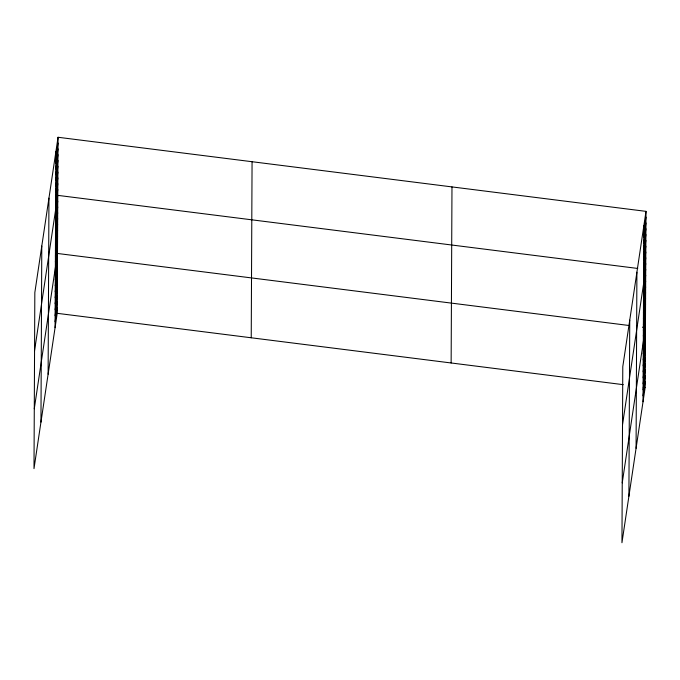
<?xml version="1.0" encoding="UTF-8"?>
<svg xmlns="http://www.w3.org/2000/svg" width="680" height="680" viewBox="0 0 680 680"><rect width="100%" height="100%" fill="white"/><g stroke="black" fill="none" stroke-linecap="round" stroke-linejoin="round"><path stroke-width="1.02" d="M40.953 422.118L41.786 246.05M48.118 374.178L48.952 198.118M55.072 327.658L55.904 151.589M58.047 137.267L34.833 292.57L34 468.639L57.214 313.327L58.047 137.267L646 211.361L645.167 387.43L621.953 542.733L622.787 366.673L646 211.361M251.234 337.781L252.067 161.713M451.137 362.975L451.979 186.906M628.906 496.213L629.74 320.144M636.072 448.281L636.905 272.212M643.025 401.752L643.858 225.692M55.879 157.403L58.021 143.072M55.853 163.208L57.995 148.886M55.819 169.022L57.961 154.691M55.794 174.837L57.936 160.506M55.768 180.642L57.91 166.311M55.743 186.456L57.885 172.125M55.709 192.261L57.851 177.93M55.684 198.076L57.825 183.744M55.658 203.881L57.8 189.558M34.561 350.676L57.774 195.364L637.763 268.455M55.598 215.5L57.741 201.178M55.573 221.315L57.715 206.983M55.547 227.12L57.69 212.797M55.522 232.934L57.664 218.603M55.488 238.748L57.63 224.417M55.462 244.553L57.604 230.223M55.437 250.368L57.579 236.036M55.411 256.173L57.553 241.842M55.378 261.987L57.52 247.656M34.28 408.774L57.494 253.47L629.527 325.558M55.327 273.785L57.468 259.454M55.301 279.769L57.434 265.438M55.267 285.753L57.409 271.422M55.241 291.737L57.384 277.414M55.216 297.729L57.349 283.399M55.182 303.714L57.324 289.382M55.157 309.697L57.298 295.366M55.122 315.681L57.265 301.359M55.097 321.674L57.239 307.343M643.832 231.498L645.975 217.175M643.807 237.311L645.949 222.98M643.773 243.117L645.915 228.794M643.748 248.931L645.889 234.6M643.722 254.736L645.864 240.414M643.696 260.55L645.838 246.22M643.663 266.365L645.804 252.033M643.637 272.17L645.779 257.839M643.611 277.984L645.754 263.653M622.514 424.771L645.728 269.458L643.731 269.212M643.552 289.603L645.694 275.273M643.527 295.409L645.668 281.087M643.501 301.223L645.643 286.892M643.476 307.028L645.617 292.706M643.442 312.843L645.583 298.512M643.416 318.648L645.558 304.325M643.39 324.462L645.533 310.131M643.365 330.276L645.507 315.945M643.331 336.082L645.473 321.75M622.234 482.877L645.447 327.565L642.464 327.19M643.28 347.879L645.422 333.548M643.246 353.863L645.388 339.532M643.221 359.848L645.362 345.525M643.195 365.84L645.337 351.509M643.161 371.824L645.303 357.493M643.135 377.808L645.277 363.477M643.11 383.792L645.252 369.469M643.076 389.784L645.218 375.453M643.05 395.769L645.192 381.438M57.214 313.327L623.271 384.668M643.178 387.175L645.167 387.43"/></g></svg>
